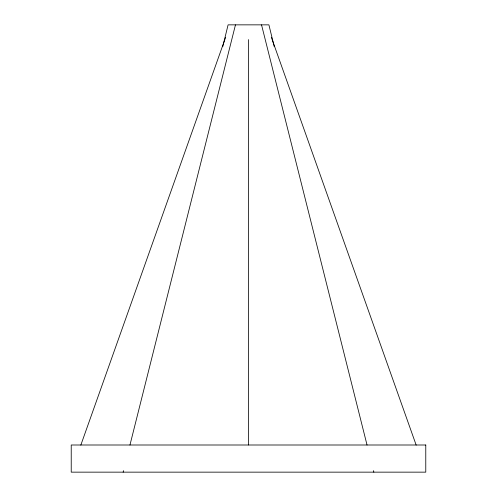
<?xml version="1.0" encoding="UTF-8"?>
<svg xmlns="http://www.w3.org/2000/svg" width="497" height="497" viewBox="0 0 497 497"><rect width="100%" height="100%" fill="white"/><g stroke="black" fill="none" stroke-linecap="round" stroke-linejoin="round"><path stroke-width="0.75" d="M222.749 46.693L228.092 24.85L268.902 24.85L274.251 46.693M123.15 472.15L123.523 470.647M129.953 445.039L235.466 24.85M80.831 445.107L225.65 37.275M271.35 37.275L416.169 445.107M261.534 24.85L367.047 445.039M373.477 470.647L373.85 472.15M248.5 39.605L248.5 444.97M425.774 445.001L71.226 445.001L71.226 472.15L425.774 472.15L425.774 445.001"/></g></svg>
